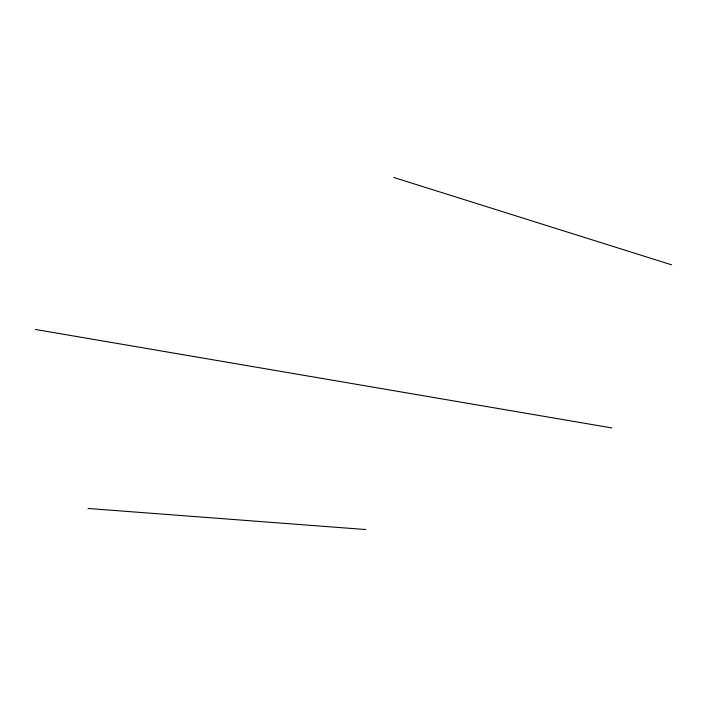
<?xml version="1.0" encoding="UTF-8"?>
<svg xmlns="http://www.w3.org/2000/svg" width="707" height="707" viewBox="0 0 707 707"><rect width="100%" height="100%" fill="white"/><g stroke="black" fill="none" stroke-linecap="round" stroke-linejoin="round"><path stroke-width="1.06" d="M88.039 508.474L365.811 529.543M35.35 329.453L611.864 427.938M393.746 177.457L671.65 264.851"/></g></svg>
